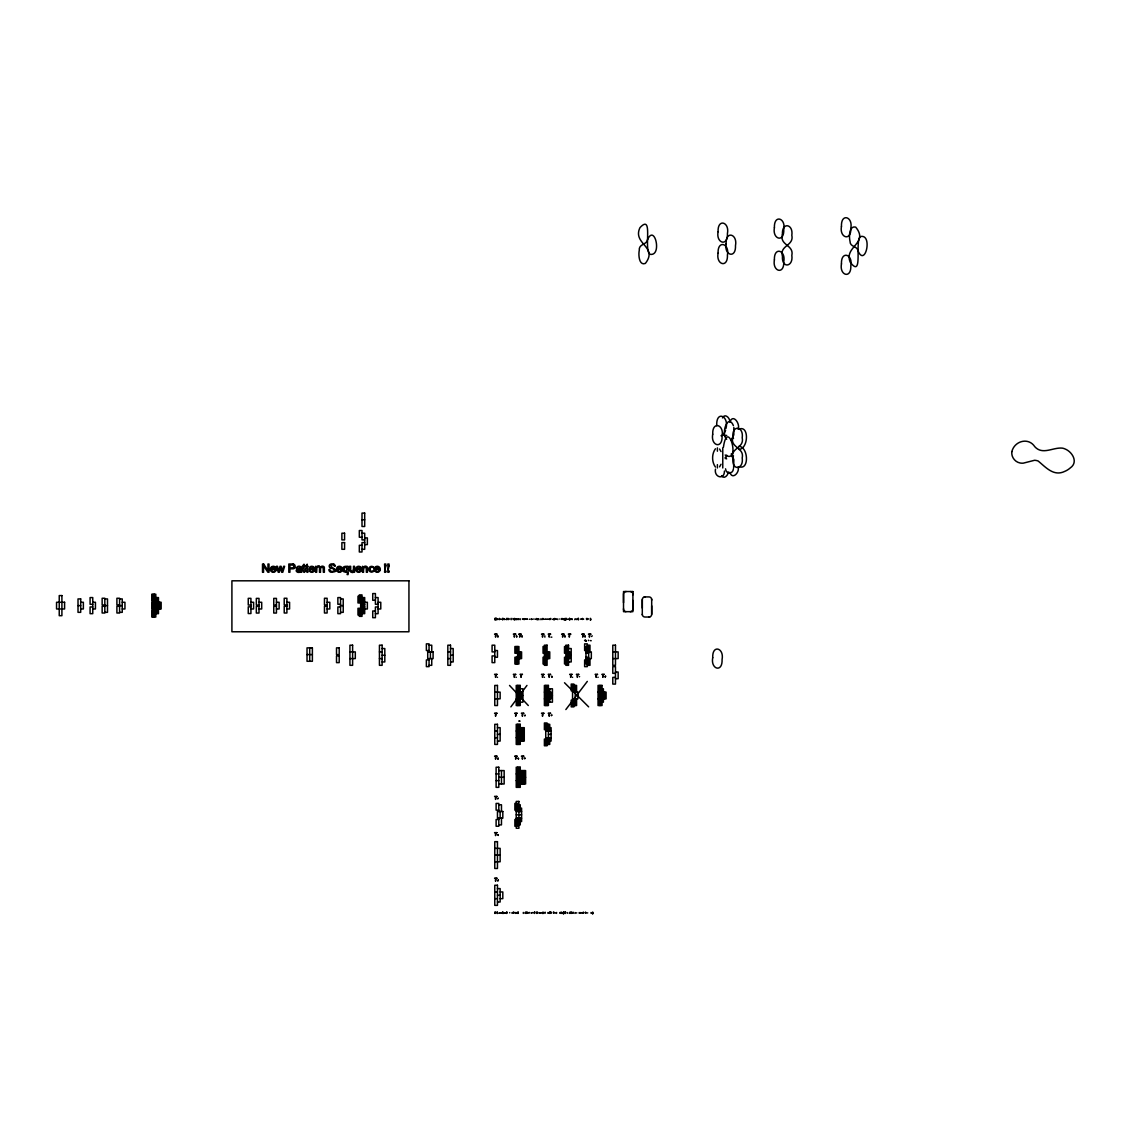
<?xml version="1.0" encoding="UTF-8"?>
<svg xmlns="http://www.w3.org/2000/svg" width="1131" height="1131" viewBox="0 0 1131 1131"><rect width="100%" height="100%" fill="white"/><g stroke="black" fill="none" stroke-linecap="round" stroke-linejoin="round"><path stroke-width="1.5" d="M623.52 602.724L623.52 594.227A2.686 2.686 0 0 1 625.386 591.669A2.799 2.799 0 0 1 626.235 591.541M623.52 608.718L623.52 608.959A3.068 3.068 0 0 0 623.563 609.524A2.686 2.686 0 0 0 625.938 611.645M632.908 600.476L632.908 608.973A2.686 2.686 0 0 1 631.027 611.532A2.799 2.799 0 0 1 630.193 611.659M632.908 594.849L632.908 594.383A3.082 3.082 0 0 0 632.865 593.69A2.686 2.686 0 0 0 630.49 591.555M642.295 608.096L642.295 599.586A2.686 2.686 0 0 1 644.981 596.914L648.996 596.914A2.686 2.686 0 0 1 651.682 599.586L651.682 614.345A2.686 2.686 0 0 1 648.996 617.031L644.981 617.031A2.686 2.686 0 0 1 642.295 614.345L642.295 599.586M651.682 614.345L651.682 605.848M651.682 600.208L651.682 599.684A3.082 3.082 0 0 0 651.64 599.048M504.624 619.293L505.345 619.392M516.287 912.986L517.178 912.887M716.729 425.737C715.951 409.874 729.41 415.996 725.932 428.508M723.43 447.197C727.756 416.533 741.484 465.053 725.169 455.001M738.161 429.328C740.48 423.941 733.058 413.098 729.848 422.075C730.244 418.201 724.957 412.773 722.483 417.933M590.325 640.598L591.216 640.726M738.161 466.877C739.914 472.334 732.266 480.421 729.848 472.306M497.527 834.819L498.22 834.621M497.711 798.797L498.361 798.09L497.753 798.613M551.391 715.456L551.999 714.948L551.363 715.654M579.553 676.564L579.524 676.762M724.448 471.019C724.504 480.435 713.831 477.324 715.471 469.139M733.637 467.909L733.835 459.582L731.192 453.941M278.777 570.985L280.036 566.292L281.082 566.292L282.269 570.901L283.641 566.292L284.63 566.292L282.764 572.272L281.704 572.272L280.516 567.663L279.3 572.272L278.254 572.272L276.416 566.292L277.463 566.292L278.777 571.028M499.379 913.014C501.203 912.66 498.63 912.986 499.322 913.212M531.429 913.014C533.21 912.66 530.722 912.986 531.372 913.212M540.166 913.014C541.989 912.66 539.43 912.986 540.109 913.212M725.593 430.36L723.571 434.672L720.998 435.76M725.296 458.663L726.696 455.157M728.279 471.938C728.293 475.161 724.01 479.714 721.536 475.727M647.568 239.461C646.791 245.13 638.633 243.617 639.269 250.375C638.322 254.433 638.944 265.997 645.363 263.424C658.482 246.544 632.13 244.042 639.99 227.614C654.001 212.727 642.931 251.633 650.396 254.362C662.116 255.917 654.807 224.15 647.752 239.178M733.397 468.8C733.029 474.412 725.904 474.412 725.537 468.8M501.132 619.336L501.005 619.321M505.09 913.028L504.963 913.014M586.325 640.754L586.339 641.178M318.9 566.475L316.934 567.705L316.652 572.272L315.648 572.272L315.648 566.292L316.553 567.197M537.409 618.926L538.356 618.742L537.988 619.717M721.041 464.261L719.556 466.863M498.347 835.456L498.05 834.763M498.064 758.109L497.64 758.717C498.389 759.834 497.654 756.427 498.064 759.184M554.006 618.968L554.444 618.869M554.36 618.742L554.388 619.703L553.483 619.703L553.865 618.968M510.873 706.875L526.961 685.428M738.967 449.502C748.694 448.498 749.118 424.917 739.179 429.116M565.853 709.561L587.314 681.399M715.456 448.767C711.653 453.842 711.653 461.999 715.456 467.075M514.619 619.138L515.269 619.703L514.619 619.321M569.572 619.138L570.222 619.703L569.572 619.321M731.192 440.454L733.835 434.799L733.835 427.405M364.012 567.437L366.218 567.635L366.373 572.272L367.391 572.272L367.391 568.342A4.524 4.524 0 0 0 367.335 567.55M512.923 618.501L513.092 619.435M536.447 618.501L536.617 619.435M586.409 618.501L586.565 619.435M513.135 912.194L513.304 913.141M545.184 912.194L545.354 913.141M551.334 912.194L551.49 913.141M553.412 912.194L553.568 913.141M563.818 912.194L563.987 913.141M569.953 912.194L570.123 913.141M726.738 435.407L724.589 435.633L722.681 433.866M732.195 456.302L733.496 455.906M298.556 569.656C294.428 570.123 300.662 573.629 300.21 569.275A8.27 8.27 0 0 1 298.556 569.628M373.753 568.045C369.399 563.492 368.649 574.887 373.852 570.208M304.833 571.395C305.158 574.18 300.606 570.561 302.995 567.083L302.26 566.292L304.013 564.199L304.013 566.292L305.031 566.292L304.013 567.083L304.041 571.028M308.042 571.395C308.381 574.18 303.815 570.561 306.204 567.083L305.469 566.292L307.222 564.199L307.222 566.292L308.24 566.292L307.222 567.083L307.25 571.028M362.005 519.793L364.691 519.793M362.005 533.21L364.691 533.21L364.691 549.298L362.005 549.298M362.005 537.225L359.319 537.225L359.319 530.524L362.005 530.524L362.005 539.911L364.691 539.911M364.691 537.904L367.363 537.904L367.363 544.605L364.691 544.605M364.691 542.597L362.005 542.597L362.005 551.985L359.319 551.985L359.319 545.283L362.005 545.283M337.604 568.709L340.94 568.709A2.191 2.191 0 0 0 340.587 567.55M356.873 568.709L360.209 568.709A2.191 2.191 0 0 0 359.856 567.55M378.828 568.709L375.478 568.709A1.739 1.739 0 0 1 378.532 567.493M275.893 569.543L271.426 569.543A1.937 1.937 0 0 0 275.144 570.462M314.404 569.543L309.936 569.543A1.937 1.937 0 0 0 313.655 570.462M342.014 569.543L337.547 569.543A1.937 1.937 0 0 0 341.251 570.462M361.27 569.543L356.816 569.543A1.937 1.937 0 0 0 360.52 570.462M379.889 569.543L375.421 569.543A1.937 1.937 0 0 0 379.139 570.462M301.567 572.272L300.507 572.272A2.191 2.191 0 0 1 300.309 571.537C299.022 574.039 293.622 570.999 297.453 568.992A4.877 4.877 0 0 1 297.99 568.879L298.4 568.822A10.518 10.518 0 0 0 300.224 568.497M155.781 597.578L158.467 597.578L158.467 613.666L155.781 613.666M362.005 597.578L364.691 597.578L364.691 613.666L362.005 613.666M375.407 597.578L378.093 597.578L378.093 613.666L375.407 613.666M104.815 598.921L107.502 598.921L107.502 612.338L104.815 612.338M119.575 598.921L122.247 598.921L122.247 612.338L119.575 612.338M154.438 598.921L157.124 598.921L157.124 612.338L154.438 612.338M340.544 598.921L343.23 598.921L343.23 612.338L340.544 612.338M360.662 598.921L363.348 598.921L363.348 612.338L360.662 612.338M375.407 600.264L372.735 600.264L372.735 593.563L375.407 593.563L375.407 604.279L378.093 604.279M155.795 600.929L151.766 600.929L151.766 594.227L155.795 594.227L155.795 617.031L151.766 617.031L151.766 610.316L155.795 610.316M362.005 601.607L359.319 601.607L359.319 594.892L362.005 594.892L362.005 604.279L364.691 604.279M80.697 602.272L83.369 602.272L83.369 608.973L80.697 608.973M92.756 602.272L95.442 602.272L95.442 608.973L92.756 608.973M122.261 602.272L124.947 602.272L124.947 608.973L122.261 608.973M155.795 602.272L151.766 602.272L151.766 608.973L155.795 608.973M157.138 602.272L161.153 602.272L161.153 608.973L157.138 608.973M250.926 602.272L253.613 602.272L253.613 608.973L250.926 608.973M259.013 602.272L261.699 602.272L261.699 608.973L259.013 608.973M276.445 602.272L279.131 602.272L279.131 608.973L276.445 608.973M286.906 602.272L289.578 602.272L289.578 608.973L286.906 608.973M327.128 602.272L329.814 602.272L329.814 608.973L327.128 608.973M364.691 602.272L367.363 602.272L367.363 608.973L364.691 608.973M378.093 602.272L380.779 602.272L380.779 608.973L378.093 608.973M360.662 602.95L357.976 602.95L357.976 596.235L360.662 596.235L360.662 615.01L357.976 615.01L357.976 608.308L360.662 608.308M92.756 604.279L90.084 604.279L90.084 597.578L92.756 597.578L92.756 613.666L90.084 613.666L90.084 606.965L92.756 606.965M155.781 604.279L158.467 604.279M340.544 604.279L337.858 604.279L337.858 597.578L340.544 597.578L340.544 613.666L337.858 613.666L337.858 606.965L340.544 606.965M104.83 604.958L102.143 604.958L102.143 598.257L104.83 598.257L104.83 613.002L102.143 613.002L102.143 606.301L104.83 606.301M119.575 604.958L116.903 604.958L116.903 598.257L119.575 598.257L119.575 613.002L116.903 613.002L116.903 606.301L119.575 606.301M250.926 605.043L248.255 605.043L248.255 598.341L250.926 598.341L250.926 613.539L248.255 613.539L248.255 606.838L250.926 606.838M259.013 605.085L256.327 605.085L256.327 598.384L259.013 598.384L259.013 613.044L256.327 613.044L256.327 606.343L259.013 606.343M276.445 605.085L273.759 605.085L273.759 598.384L276.445 598.384L276.445 613.044L273.759 613.044L273.759 606.343L276.445 606.343M286.906 604.958L284.22 604.958L284.22 598.257L286.906 598.257L286.906 613.002L284.22 613.002L284.22 606.301L286.906 606.301M327.128 604.958L324.456 604.958L324.456 598.257L327.128 598.257L327.128 613.002L324.456 613.002L324.456 606.301L327.128 606.301M78.011 605.622L80.697 605.622M104.815 605.622L107.502 605.622M119.575 605.622L122.247 605.622M154.438 605.622L157.124 605.622M340.544 605.622L343.23 605.622M360.662 605.622L363.348 605.622M155.781 606.965L158.467 606.965M364.691 606.965L362.005 606.965L362.005 616.353L359.319 616.353L359.319 609.651L362.005 609.651M378.093 606.965L375.407 606.965L375.407 617.696L372.735 617.696L372.735 610.994L375.407 610.994M565.26 618.346L565.147 618.346A1.484 1.484 0 0 0 565.019 620.014M590.311 618.346L590.439 618.346A1.484 1.484 0 0 1 590.552 620.014M496.255 618.558L496.41 619.703L496.255 618.374M499.421 618.374L499.266 619.703M506.815 618.558L506.66 619.703L506.815 618.374M508.003 618.558L508.172 619.703L508.003 618.374M566.391 618.374L566.391 619.703M578.097 618.374L578.097 619.703M578.365 618.558L578.521 619.703L578.365 618.374M516.584 618.742L516.443 619.703M520.189 618.742L520.189 619.703M571.381 618.742L571.551 619.194M575.128 618.742L574.76 619.703M587.06 618.742L586.735 618.742M588.346 618.742L588.516 619.18M499.803 619.265L500.524 619.194M501.768 619.265L502.503 619.223M515.51 619.265L516.231 619.194M523.003 619.265L523.724 619.194M524.558 619.265L525.293 619.194M526.226 619.265L526.947 619.194M529.251 619.265L529.972 619.194M531.853 619.265L532.574 619.194M535.486 619.265L536.221 619.194M544.336 619.265L545.057 619.194M546.937 619.265L547.673 619.194M547.984 619.265L548.705 619.194M552.663 619.265L553.384 619.194M555.165 619.265L555.886 619.194M567.55 619.265L568.271 619.194M570.462 619.265L571.183 619.194M581.391 619.265L582.112 619.194M582.946 619.265L583.667 619.194M511.198 619.703L511.198 618.374M514.082 619.703L514.619 618.374L514.464 619.703M524.134 619.703L523.964 618.629M587.06 619.703L587.06 618.374M565.147 620.099L565.26 620.099A1.682 1.682 0 0 1 564.977 619.223M590.439 620.099L590.311 620.099A1.682 1.682 0 0 0 590.608 619.223M497.852 635.792L497.951 637.149L497.796 636.089M516.627 635.792L516.726 637.149L516.57 636.089M521.985 635.792L522.098 637.149L521.928 636.089M544.789 635.792L544.888 637.149M564.906 635.792L565.005 637.149L564.85 636.089M585.024 635.792L585.123 637.149L584.967 636.089M550.953 637.149L551.843 637.149M585.49 639.821L585.646 641.164M584.6 640.33L584.614 640.641M588.403 640.188L588.572 640.641M429.059 645.193L431.745 645.193L431.745 651.894M587.314 645.193L589.986 645.193L589.986 651.894M382.122 648.544L384.809 648.544L384.809 661.946L382.122 661.946M450.52 648.544L453.192 648.544L453.192 661.946L450.52 661.946M568.54 648.544L571.212 648.544L571.212 661.946L568.54 661.946M429.059 650.551L426.373 650.551L426.373 643.85L429.059 643.85L429.059 651.894M494.77 650.551L497.456 650.551L497.456 657.252L494.77 657.252M587.314 650.551L584.628 650.551L584.628 643.85L587.314 643.85L587.314 651.894M349.931 651.894L355.304 651.894L355.304 658.595L349.931 658.595M379.436 651.894L382.122 651.894M447.834 651.894L450.52 651.894M494.77 651.894L492.084 651.894L492.084 645.193L494.77 645.193L494.77 662.625L492.084 662.625L492.084 655.923L494.77 655.923M517.574 651.894L521.589 651.894L521.589 658.595L517.574 658.595M544.393 651.894L549.751 651.894L549.751 658.595L544.393 658.595M565.853 651.894L569.868 651.894L569.868 658.595L565.853 658.595M585.971 651.894L591.329 651.894L591.329 658.595L585.971 658.595M612.79 651.894L618.148 651.894L618.148 658.595L612.79 658.595M518.917 653.237L514.888 653.237L514.888 646.536L518.917 646.536L518.917 663.968L514.888 663.968L514.888 657.252L518.917 657.252M545.736 653.237L543.05 653.237L543.05 646.536L545.736 646.536L545.736 663.968L543.05 663.968L543.05 657.252L545.736 657.252M567.197 653.237L564.51 653.237L564.51 646.536L567.197 646.536L567.197 663.968L564.51 663.968L564.51 657.252L567.197 657.252M585.971 653.237L588.643 653.237M307.024 654.58L312.382 654.58M382.122 655.245L384.809 655.245M450.52 655.245L453.192 655.245M568.54 655.245L571.212 655.245M585.971 657.252L588.643 657.252M379.436 658.595L382.122 658.595M447.834 658.595L450.52 658.595M429.059 659.939L426.373 659.939L426.373 666.64L429.059 666.64L429.059 658.595M587.314 659.939L584.628 659.939L584.628 666.64L587.314 666.64L587.314 658.595M429.059 665.311L431.745 665.311L431.745 658.595M587.314 665.311L589.986 665.311L589.986 658.595M615.476 672.012L618.148 672.012L618.148 678.713L615.476 678.713M615.476 673.355L612.79 673.355L612.79 666.64L615.476 666.64L615.476 684.085L612.79 684.085L612.79 677.37L615.476 677.37M605.693 676.182L605.495 676.211M497.541 677.215L497.315 677.37M516.316 677.215L516.089 677.37M544.478 677.215L544.251 677.37M572.639 677.215L572.413 677.37M598.129 677.215L597.903 677.37M520.26 688.779L522.932 688.779L522.932 702.181L520.26 702.181M547.079 688.779L552.437 688.779L552.437 702.181L547.079 702.181M600.717 688.779L603.403 688.779L603.403 702.181L600.717 702.181M573.898 690.787L571.212 690.787L571.212 684.085L573.898 684.085L573.898 692.13M494.77 692.13L500.142 692.13L500.142 698.831L494.77 698.831M516.231 692.13L521.589 692.13L521.589 698.831L516.231 698.831M544.393 692.13L551.094 692.13L551.094 698.831L544.393 698.831M572.555 692.13L577.927 692.13L577.927 698.831L572.555 698.831M598.045 692.13L606.089 692.13L606.089 698.831L598.045 698.831M520.26 695.48L522.932 695.48M547.079 695.48L552.437 695.48M600.717 695.48L603.403 695.48M573.898 700.174L571.212 700.174L571.212 706.875L573.898 706.875L573.898 698.831M497.456 727.671L500.142 727.671L500.142 741.074L497.456 741.074M518.917 727.671L524.275 727.671L524.275 741.074L518.917 741.074M548.422 727.671L551.094 727.671L551.094 741.074L548.422 741.074M547.079 729.679L544.393 729.679L544.393 722.978L547.079 722.978L547.079 731.022M494.77 731.022L497.456 731.022M516.231 731.022L520.26 731.022M545.736 731.022L551.094 731.022M497.456 734.372L500.142 734.372M518.917 734.372L524.275 734.372M548.422 734.372L551.094 734.372M494.77 737.723L497.456 737.723M516.231 737.723L520.26 737.723M545.736 737.723L551.094 737.723M547.079 739.066L544.393 739.066L544.393 745.767L547.079 745.767L547.079 737.723M518.521 758.717L518.182 758.109C519.242 759.933 516.669 757.162 518.521 758.859M498.799 770.579L504.157 770.579L504.157 783.995L498.799 783.995M518.917 770.579L525.618 770.579L525.618 783.995L518.917 783.995M496.113 773.929L498.799 773.929M516.231 773.929L520.26 773.929M498.799 777.294L504.157 777.294M518.917 777.294L525.618 777.294M496.113 780.644L498.799 780.644M516.231 780.644L520.26 780.644M498.799 804.777L501.471 804.777L501.471 811.493M517.574 804.777L520.26 804.777L520.26 811.493M516.231 808.128L521.589 808.128L521.589 821.544L516.231 821.544M498.799 810.149L496.113 810.149L496.113 803.434L498.799 803.434L498.799 811.493M517.574 810.149L514.888 810.149L514.888 803.434L517.574 803.434L517.574 811.493M516.231 811.493L521.589 811.493M516.231 814.843L521.589 814.843M516.231 818.194L521.589 818.194M498.799 819.537L496.113 819.537L496.113 826.238L498.799 826.238L498.799 818.194M517.574 819.537L514.888 819.537L514.888 826.238L517.574 826.238L517.574 818.194M498.799 824.895L501.471 824.895L501.471 818.194M517.574 824.895L520.26 824.895L520.26 818.194M494.77 848.363L500.142 848.363L500.142 861.78L494.77 861.78M494.77 855.078L500.142 855.078M498.205 880.059L498.418 880.031M497.456 888.598L500.142 888.598L500.142 902.015L497.456 902.015M494.77 891.949L497.456 891.949M500.142 891.949L502.814 891.949L502.814 898.664L500.142 898.664M497.456 895.3L500.142 895.3M494.77 898.664L497.456 898.664M513.799 912.067L513.474 913.268M553.893 912.067L553.738 913.268M561.188 912.067L561.344 913.41M564.312 912.067L564.312 913.41M515.863 912.434L515.708 913.41M523.314 912.434L523.314 913.41M529.591 912.434L529.605 912.901M532.984 912.434L533.153 912.901M543.799 912.434L543.969 913.41M549.85 912.434L550.613 912.434M556.65 912.434L556.509 913.41M560.934 912.434L560.934 913.41M500.524 912.971L501.245 912.887M503.747 912.971L504.483 912.887M505.727 912.971L506.462 912.887M511.664 912.971L512.385 912.887M514.789 912.971L515.51 912.887M526.438 912.971L527.159 912.887M528.007 912.971L528.728 912.887M541.325 912.971L542.046 912.887M555.052 912.971L555.788 912.887M561.711 912.971L562.446 912.887M576.075 912.971L576.796 912.887M580.769 912.971L581.49 912.887M587.003 912.971L587.738 912.887M591.584 912.971L592.319 912.887M574.916 913.41L575.085 912.547M563.478 913.806L563.591 913.806A1.682 1.682 0 0 1 563.309 912.929M592.503 913.806L592.616 913.806A1.682 1.682 0 0 0 592.785 912.929M733.496 438.475L732.634 438.305M378.814 570.349L379.86 570.476M360.195 570.349L361.241 570.476M340.926 570.349L341.986 570.476M313.329 570.349L314.376 570.476M274.819 570.349L275.865 570.476M591.598 636.527L592.234 635.82M296.223 568.002L297.213 568.13A1.682 1.682 0 0 1 300.478 568.144M333.899 564.242L333.73 564.171A4.326 4.326 0 0 0 331.906 563.888A3.973 3.973 0 0 0 330.591 564.143L330.436 564.228A2.163 2.163 0 0 0 329.559 564.977A2.064 2.064 0 0 0 330.21 567.903M725.183 457.518L726.668 458.889M564.51 682.742L588.643 706.875M509.53 685.428L528.304 705.532M739.179 466.608C749.118 470.821 748.694 447.24 738.967 446.222M719.556 448.993L721.041 451.58M726.696 439.224C720.617 434.064 727.813 412.702 733.397 425.595M586.183 641.164L586.197 640.754M537.465 618.742L537.833 619.703M858.302 251.534C865.484 266.775 872.651 234.075 860.733 236.506C854.202 239.249 863.716 279.852 850.258 262.265C843.528 246.445 869.216 243.603 855.7 227.119C848.999 225.338 848.914 237.001 850.017 241.256C849.876 247.35 857.581 245.71 858.118 251.252M536.773 619.562L536.773 618.742M642.295 614.26L642.295 614.317A3.068 3.068 0 0 0 642.337 614.882M722.766 447.862L722.766 467.98M717.393 447.862L717.393 451.212M717.393 464.629L717.393 467.98M604.746 692.13L604.746 698.831M600.717 685.428L600.717 705.532M599.373 685.428L599.373 705.532M591.046 912.547L591.061 913.283M586.014 912.547L586.014 912.873M585.519 913.141L585.519 912.095L585.363 913.127M583.44 913.141L583.44 912.095L583.285 913.127M582.507 619.435L582.507 618.403L582.338 619.42M582.309 912.547L582.324 913.283M580.797 618.883L580.811 619.194M580.231 912.547L580.231 913.283M579.185 912.547L579.199 913.283M576.584 692.13L576.584 685.428L572.555 685.428L572.555 705.532L576.584 705.532L576.584 698.831M576.372 618.855L576.386 619.59M575.241 685.428L575.241 705.532M573.035 913.141L573.035 912.095L572.866 913.127M572.173 618.841L572.159 619.59M569.444 912.59L569.303 913.41M567.366 912.561L567.38 913.311M562.008 619.435L562.008 618.403L561.838 619.42M559.887 618.883L559.902 619.194M559.718 912.547L559.732 913.283M557.753 618.855L557.767 619.59M556.24 618.869L556.254 619.18M554.727 619.435L554.727 618.403L554.558 619.42M550.67 619.435L550.67 618.403L550.5 619.42M550.458 913.141L550.458 912.095L550.288 913.127M549.751 688.779L549.751 702.181M549.751 731.022L549.751 724.321L545.736 724.321L545.736 744.424L549.751 744.424L549.751 737.723M549.525 618.855L549.539 619.59M548.903 912.547L548.917 913.283M548.422 651.894L548.422 658.595M548.422 724.321L548.422 744.424M547.856 912.547L547.871 913.283M547.079 685.428L547.079 705.532M545.934 618.869L545.948 619.18M545.736 685.428L545.736 705.532M543.347 618.855L543.347 619.18M542.852 619.435L542.852 618.403L542.696 619.42M542.922 913.466L542.922 912.067L542.767 913.466M541.721 618.855L541.735 619.59M540.208 618.869L540.053 619.703M539.077 913.283L538.936 912.561M537.395 912.576L537.409 912.887M533.959 618.869L533.988 619.208M531.485 619.576L531.33 618.855M527.555 913.141L527.555 912.095L527.399 913.127M527.3 618.869L527.315 619.18M525.632 618.883L525.646 619.194M525.01 912.561L525.038 913.311M524.275 770.579L524.275 783.995M522.932 727.671L522.932 741.074M522.932 770.579L522.932 783.995M522.409 618.883L522.423 619.194M521.589 727.671L521.589 741.074M521.589 770.579L521.589 783.995M520.26 651.894L520.26 658.595M518.917 685.428L518.917 705.532M518.917 724.321L518.917 744.424M518.917 767.228L518.917 787.346M518.662 618.883L518.04 619.703L518.196 618.643M518.677 619.194L518.394 618.742M517.574 646.536L517.574 663.968M517.574 685.428L517.574 705.532M517.574 724.321L517.574 744.424M517.574 767.228L517.574 787.346M516.231 646.536L516.231 653.237M516.231 657.252L516.231 663.968M509.614 618.869L509.629 619.18M509.713 912.576L509.742 912.887M504.256 618.855L504.27 619.59M501.599 912.59L501.613 912.901M501.471 770.579L501.471 783.995M500.142 811.493L500.142 818.194M497.866 618.855L497.866 619.18M497.456 619.576L497.301 618.855M495.562 912.576L495.576 912.887M430.402 651.894L430.402 658.595M363.532 569.006L363.532 572.272L362.528 572.272L362.528 566.292L363.433 567.14M320.412 567.14L319.493 566.292L319.493 572.272L320.511 572.272L320.511 569.006A2.361 2.361 0 0 1 320.893 567.394L323.197 567.635L323.353 572.272L324.371 572.272L324.357 568.342A4.524 4.524 0 0 0 324.314 567.55M309.696 647.865L309.696 661.282M159.81 602.272L159.81 608.973M154.452 594.227L154.452 617.031M153.109 594.227L153.109 600.929M153.109 602.272L153.109 608.973M153.109 610.316L153.109 617.031M276.035 570.547A3.025 3.025 0 0 1 271.101 571.353A3.025 3.025 0 0 1 272.175 566.475A3.025 3.025 0 0 1 276.317 569.275M274.536 567.493A1.739 1.739 0 0 0 271.511 568.709L274.833 568.709A2.191 2.191 0 0 0 274.48 567.55M294.541 568.313A3.69 3.69 0 0 1 292.052 568.794L289.918 568.921L289.918 572.272L288.815 572.272L288.815 564.016L292.137 564.016A7.309 7.309 0 0 1 293.198 564.072M293.212 563.987A2.446 2.446 0 0 1 294.428 568.158M301.468 572.3A3.987 3.987 0 0 1 301.27 570.802L301.242 568.172A4.397 4.397 0 0 0 301.185 567.423M296.478 568.073A2.644 2.644 0 0 1 301.242 567.38M314.545 570.547A3.025 3.025 0 0 1 309.611 571.353A3.025 3.025 0 0 1 310.686 566.475A3.025 3.025 0 0 1 314.828 569.275M313.047 567.493A1.739 1.739 0 0 0 310.035 568.709L313.344 568.709A2.191 2.191 0 0 0 312.99 567.55M316.426 567.14A1.979 1.979 0 0 1 319.069 566.108M333.914 564.213A2.418 2.418 0 0 1 335.214 566.334L333.984 565.726A1.442 1.442 0 0 0 333.32 565.062L332.387 564.836A4.524 4.524 0 0 0 331.694 564.85C326.817 566.504 343.994 571.706 330.733 572.173A2.771 2.771 0 0 1 328.867 569.614L329.913 569.529A2.333 2.333 0 0 0 330.195 570.448A1.767 1.767 0 0 0 330.832 571.056A3.04 3.04 0 0 0 333.574 571.183L334.408 570.123L333.687 568.964A3.054 3.054 0 0 0 333.221 568.794A20.061 20.061 0 0 0 332.245 568.525L330.648 568.073A2.856 2.856 0 0 1 330.238 567.861M342.142 570.547A3.025 3.025 0 0 1 337.208 571.353A3.025 3.025 0 0 1 338.282 566.475A3.025 3.025 0 0 1 342.424 569.275M337.632 568.709A1.739 1.739 0 0 1 340.657 567.493M361.411 570.547A3.025 3.025 0 0 1 356.477 571.353A3.025 3.025 0 0 1 357.552 566.475A3.025 3.025 0 0 1 361.694 569.275M356.901 568.709A1.739 1.739 0 0 1 359.912 567.493M363.602 567.239A2.106 2.106 0 0 1 367.434 567.508M363.616 568.992A2.361 2.361 0 0 1 363.913 567.394M374.234 570.377A2.87 2.87 0 0 1 369.894 571.551A2.87 2.87 0 0 1 369.696 567.069A2.87 2.87 0 0 1 374.121 567.847M380.03 570.547A3.025 3.025 0 0 1 375.096 571.353A3.025 3.025 0 0 1 376.171 566.475A3.025 3.025 0 0 1 380.313 569.275M378.475 567.55A2.191 2.191 0 0 1 378.8 568.709M320.582 567.239A2.106 2.106 0 0 1 324.413 567.508M605.085 677.017A1.894 1.894 0 0 1 605.297 676.494M605.255 677.002A1.979 1.979 0 0 1 605.566 676.366M592.644 912.024A1.484 1.484 0 0 1 592.743 913.721M563.351 913.721A1.484 1.484 0 0 1 563.45 912.024M497.796 880.865A1.894 1.894 0 0 1 498.008 880.342M497.965 880.851A1.979 1.979 0 0 1 498.276 880.215M644.161 597.027A2.799 2.799 0 0 1 645.009 596.914M649.816 616.904A2.799 2.799 0 0 1 648.968 617.031M353.494 569.501L352.603 571.381L350.737 570.674A4.877 4.877 0 0 1 350.681 569.967L350.667 566.292L349.649 566.292C347.373 570.985 351.783 573.417 353.607 572.272L354.512 572.272L354.512 566.292L353.494 566.292L353.494 569.501M342.905 569.119C341.958 574.435 349.55 569.883 347.076 574.576L348.094 574.576L348.094 566.292L347.175 566.292C346.878 566.504 342.368 565.585 342.905 569.006M343.951 569.119C346.736 577.022 348.277 562.008 343.951 568.978M294.003 566.433L293.212 567.748L289.918 567.946L289.918 564.991L293.155 565.09L294.003 566.433M712.728 434.219C710.452 445.826 722.667 449.558 722.073 436.029C724.349 424.422 712.12 420.704 712.728 434.219M718.086 231.714C715.824 243.321 728.039 247.039 727.431 233.523C729.707 221.916 717.492 218.198 718.086 231.714M718.086 253.174C715.824 264.781 728.039 268.499 727.431 254.984C729.707 243.363 717.492 239.645 718.086 253.174M712.728 657.691C710.452 669.312 722.667 673.03 722.073 659.5C724.349 647.893 712.12 644.175 712.728 657.691M726.13 243.787C723.868 255.394 736.083 259.112 735.489 245.597C737.751 233.976 725.537 230.257 726.13 243.787M732.846 436.905C729.636 447.975 744.566 447.268 742.205 457.928C743.887 469.535 731.983 471.358 732.846 458.833C729.636 447.763 744.566 448.47 742.205 437.81C743.887 426.189 731.983 424.379 732.846 436.905M774.41 227.684C772.148 239.305 784.363 243.024 783.769 229.494C786.031 217.887 773.816 214.169 774.41 227.684M774.41 259.876C772.148 271.482 784.363 275.215 783.769 261.685C786.031 250.078 773.816 246.36 774.41 259.876M782.454 234.4C779.245 245.469 794.188 244.748 791.827 255.422C793.51 267.029 781.606 268.853 782.454 256.327C779.245 245.257 794.188 245.964 791.827 235.305C793.51 223.684 781.606 221.86 782.454 234.4M841.464 226.356C839.202 237.962 851.417 241.681 850.823 228.151C853.085 216.544 840.87 212.826 841.464 226.356M841.464 263.905C839.202 275.512 851.417 279.23 850.823 265.714C853.085 254.093 840.87 250.375 841.464 263.905M385.841 565.839L384.893 570.222L384.582 564.016L385.841 564.016L385.841 565.839M389.05 565.839L388.103 570.222L387.792 564.016L389.05 564.016L389.05 565.839M1011.877 451.58C1011.015 456.712 1014.889 462.014 1019.978 462.961A11.239 11.239 0 0 0 1023.329 463.145L1034.596 460.275A12.865 12.865 0 0 1 1038.117 460.996C1045.624 467.046 1053.668 476.914 1064.879 471.316A19.764 19.764 0 0 0 1070.237 467.951C1078.621 462.226 1072.329 451.792 1064.95 448.922A11.564 11.564 0 0 0 1062.32 448.13C1053.074 447.141 1042.598 455.326 1034.808 446.731C1028.404 436.905 1014.408 441.062 1011.877 451.58M519.242 721.225C518.111 720.178 521.518 721.521 519.242 721.225M564.001 618.742L563.648 619.703L564.171 618.742M551.857 676.338L552.197 676.946C550.345 675.702 552.932 678.02 551.857 676.338M525.024 715.23L524.614 715.838C525.166 715.23 524.982 716.333 525.024 715.23M524.883 758.109L524.459 758.717C525.01 758.109 524.841 759.212 524.883 758.109M364.691 513.092L362.005 513.092L362.005 526.495L364.691 526.495L364.691 513.092M344.573 533.21L341.887 533.21L341.887 539.911L344.573 539.911L344.573 533.21M344.573 542.597L341.887 542.597L341.887 549.298L344.573 549.298L344.573 542.597M263.622 564.016L262.505 564.016L262.505 572.272L263.551 572.272L263.551 565.783L267.891 572.272L269.008 572.272L269.008 564.016L267.962 564.016L267.962 570.505L263.622 564.016M385.798 571.127L384.625 571.127L384.625 572.272L385.798 572.272L385.798 571.127M388.993 571.127L387.834 571.127L387.834 572.272L388.993 572.272L388.993 571.127M408.941 580.811L231.912 580.811L231.912 631.777L408.941 631.777L408.941 580.811M632.908 591.541L623.52 591.541L623.52 611.659L632.908 611.659L632.908 591.541M61.908 595.57L59.236 595.57L59.236 615.688L61.908 615.688L61.908 595.57M80.697 598.921L78.011 598.921L78.011 612.338L80.697 612.338L80.697 598.921M64.594 602.272L56.55 602.272L56.55 608.973L64.594 608.973L64.594 602.272M495.095 618.374L494.926 619.703L495.095 618.374M495.972 618.374L495.802 619.703L495.972 618.374M502.857 618.374L502.701 619.703L502.857 618.374M569.572 618.374L569.416 619.703L569.572 618.374M496.933 634.152L494.558 634.152L495.548 634.505L495.548 637.149L495.944 634.505L496.933 634.152M515.708 634.152L513.333 634.152L514.322 634.505L514.322 637.149L514.718 634.505L515.708 634.152M521.066 634.152L518.691 634.152L519.68 634.505L519.68 637.149L520.076 634.505L521.066 634.152M543.87 634.152L541.495 634.152L542.484 634.505L542.484 637.149L542.88 634.505L543.87 634.152M550.571 634.152L548.196 634.152L549.185 634.505L549.185 637.149L549.581 634.505L550.571 634.152M563.987 634.152L561.612 634.152L562.602 634.505L562.602 637.149L562.998 634.505L563.987 634.152M570.688 634.152L568.313 634.152L569.303 634.505L569.303 637.149L569.699 634.505L570.688 634.152M584.105 634.152L581.73 634.152L582.719 634.505L582.719 637.149L583.115 634.505L584.105 634.152M590.806 634.152L588.431 634.152L589.421 634.505L589.421 637.149L589.817 634.505L590.806 634.152M352.618 645.193L349.931 645.193L349.931 665.311L352.618 665.311L352.618 645.193M382.122 645.193L379.436 645.193L379.436 665.311L382.122 665.311L382.122 645.193M450.52 645.193L447.834 645.193L447.834 665.311L450.52 665.311L450.52 645.193M547.079 645.193L544.393 645.193L544.393 665.311L547.079 665.311L547.079 645.193M568.54 645.193L565.853 645.193L565.853 665.311L568.54 665.311L568.54 645.193M615.476 645.193L612.79 645.193L612.79 665.311L615.476 665.311L615.476 645.193M588.643 646.536L585.971 646.536L585.971 663.968L588.643 663.968L588.643 646.536M312.382 647.865L307.024 647.865L307.024 661.282L312.382 661.282L312.382 647.865M339.201 647.865L336.515 647.865L336.515 654.58L339.201 654.58L339.201 647.865M433.088 651.894L427.716 651.894L427.716 658.595L433.088 658.595L433.088 651.894M339.201 655.923L336.515 655.923L336.515 662.625L339.201 662.625L339.201 655.923M496.933 674.373L494.558 674.373L495.548 674.726L495.548 677.37L495.944 674.726L496.933 674.373M515.708 674.373L513.333 674.373L514.322 674.726L514.322 677.37L514.718 674.726L515.708 674.373M522.409 674.373L520.034 674.373L521.023 674.726L521.023 677.37L521.419 674.726L522.409 674.373M543.87 674.373L541.495 674.373L542.484 674.726L542.484 677.37L542.88 674.726L543.87 674.373M550.571 674.373L548.196 674.373L549.185 674.726L549.185 677.37L549.581 674.726L550.571 674.373M572.032 674.373L569.656 674.373L570.646 674.726L570.646 677.37L571.042 674.726L572.032 674.373M578.733 674.373L576.358 674.373L577.347 674.726L577.347 677.37L577.743 674.726L578.733 674.373M597.507 674.373L595.132 674.373L596.122 674.726L596.122 677.37L596.518 674.726L597.507 674.373M604.223 674.373L601.848 674.373L602.823 674.726L602.823 677.37L603.233 674.726L604.223 674.373M497.456 685.428L494.77 685.428L494.77 705.532L497.456 705.532L497.456 685.428M520.26 685.428L516.231 685.428L516.231 705.532L520.26 705.532L520.26 685.428M548.422 685.428L544.393 685.428L544.393 705.532L548.422 705.532L548.422 685.428M602.06 685.428L598.045 685.428L598.045 705.532L602.06 705.532L602.06 685.428M496.933 713.265L494.558 713.265L495.548 713.619L495.548 716.262L495.944 713.619L496.933 713.265M517.051 713.265L514.676 713.265L515.651 713.619L515.651 716.262L516.061 713.619L517.051 713.265M523.752 713.265L521.377 713.265L522.366 713.619L522.366 716.262L522.762 713.619L523.752 713.265M543.87 713.265L541.495 713.265L542.484 713.619L542.484 716.262L542.88 713.619L543.87 713.265M550.571 713.265L548.196 713.265L549.185 713.619L549.185 716.262L549.581 713.619L550.571 713.265M497.456 724.321L494.77 724.321L494.77 744.424L497.456 744.424L497.456 724.321M520.26 724.321L516.231 724.321L516.231 744.424L520.26 744.424L520.26 724.321M496.933 756.187L494.558 756.187L495.548 756.54L495.548 759.184L495.944 756.54L496.933 756.187M517.051 756.187L514.676 756.187L515.651 756.54L515.651 759.184L516.061 756.54L517.051 756.187M523.752 756.187L521.377 756.187L522.366 756.54L522.366 759.184L522.762 756.54L523.752 756.187M498.799 767.228L496.113 767.228L496.113 787.346L498.799 787.346L498.799 767.228M520.26 767.228L516.231 767.228L516.231 787.346L520.26 787.346L520.26 767.228M496.933 796.422L494.558 796.422L495.548 796.775L495.548 799.419L495.944 796.775L496.933 796.422M518.917 801.427L516.231 801.427L516.231 828.245L518.917 828.245L518.917 801.427M502.814 811.493L497.456 811.493L497.456 818.194L502.814 818.194L502.814 811.493M496.933 832.628L494.558 832.628L495.548 832.982L495.548 835.625L495.944 832.982L496.933 832.628M497.456 841.662L494.77 841.662L494.77 868.481L497.456 868.481L497.456 841.662M496.933 878.222L494.558 878.222L495.548 878.575L495.548 881.219L495.944 878.575L496.933 878.222M497.456 885.248L494.77 885.248L494.77 905.365L497.456 905.365L497.456 885.248M495.124 912.067L494.954 913.41L495.124 912.067M497.173 912.067L496.99 913.41L497.824 913.41L497.173 912.067M502.786 912.067L502.616 913.41L503.451 913.41L502.786 912.067M506.815 912.067L506.66 913.41L506.815 912.067M518.069 912.067L517.899 913.41L518.069 912.067M526.071 912.067L525.901 913.41L526.071 912.067M534.709 912.067L534.539 913.41L534.709 912.067M536.999 912.067L536.829 913.41L536.999 912.067M550.005 912.067L549.85 913.41L550.005 912.067M565.514 912.067L565.344 913.41L565.514 912.067M571.127 912.067L570.971 913.41L571.127 912.067"/></g></svg>
